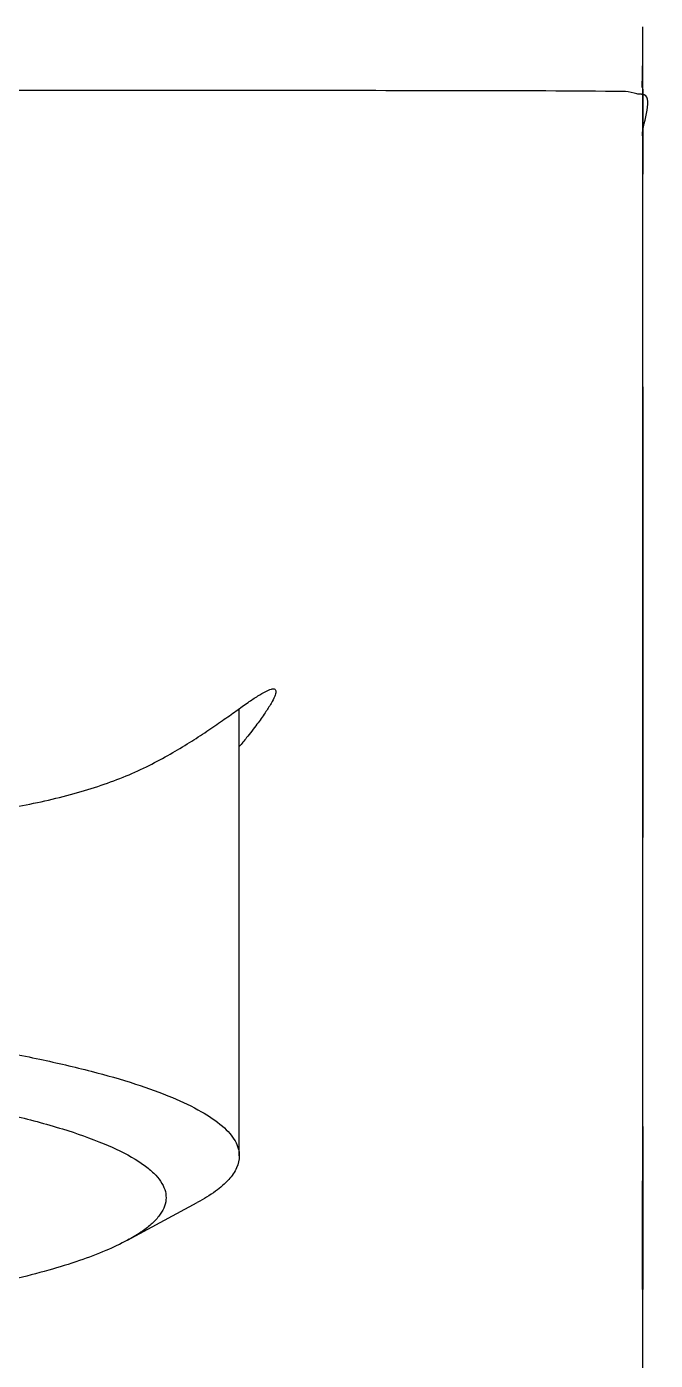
# Model space of a CAD drawing. Extents: x -14459 to -13865, y -11108 to -10688.
# Drawn here: x -14250.46 to -14241.88, y -10849.77 to -10831.54 of the extents above; entities that cross this region are included whole.
import ezdxf

# ---------------------------------------------------------------- set-up
doc = ezdxf.new("R2010")
doc.units = 0
doc.header["$LTSCALE"] = 7
for name, color, linetype in [('DWG', 7, 'CONTINUOUS'), ('FL0702_BODY_DXF_CONTINUOUS_LINE', 7, 'CONTINUOUS'), ('FL0712_BODY_R2SHAPE', 7, 'CONTINUOUS')]:
    doc.layers.add(name, color=color, linetype=linetype)

msp = doc.modelspace()

# ---------------------------------------------------------------- linework, layer by layer
at = {"layer": 'DWG'}
for p, q in [((-14247.55912, -10846.97229), (-14247.55912, -10840.85835)), ((-14249.08468, -10848.12424), (-14248.13246, -10847.60869))]:
    msp.add_line(p, q, dxfattribs=at)
for points, knots in [([(-14259.55912, -10844.88851), (-14258.77864, -10844.88851), (-14257.2466, -10844.91422), (-14255.02273, -10845.02911), (-14253.26547, -10845.18829), (-14251.96904, -10845.354), (-14251.09871, -10845.48987), (-14250.30961, -10845.63957), (-14249.60918, -10845.80156), (-14249.00395, -10845.97414), (-14248.49898, -10846.1555), (-14248.0986, -10846.34378), (-14247.83712, -10846.51557), (-14247.69015, -10846.65953), (-14247.61552, -10846.7619), (-14247.56966, -10846.86617), (-14247.55912, -10846.93787), (-14247.55912, -10846.97229)], [0, 0, 0, 0, 0.18763352, 0.36827769, 0.53524539, 0.61167013, 0.68245443, 0.74698205, 0.80471838, 0.85522918, 0.89821097, 0.93354951, 0.96145069, 0.97286664, 0.98284425, 0.99172489, 1, 1, 1, 1]), ([(-14259.55912, -10845.63074), (-14258.70467, -10845.63074), (-14257.43706, -10845.65598), (-14255.77582, -10845.74262), (-14254.59623, -10845.83132), (-14253.48504, -10845.94314), (-14252.45752, -10846.07647), (-14251.52771, -10846.22933), (-14250.70828, -10846.39944), (-14250.00989, -10846.58411), (-14249.44181, -10846.78062), (-14249.05725, -10846.96231), (-14248.8263, -10847.11746), (-14248.70184, -10847.2274), (-14248.61376, -10847.33971), (-14248.56336, -10847.45546), (-14248.55397, -10847.57406), (-14248.58669, -10847.6914), (-14248.65843, -10847.8051), (-14248.76688, -10847.91597), (-14248.91154, -10848.02481), (-14249.02327, -10848.09099), (-14249.0846, -10848.12419)], [0, 0, 0, 0, 0.20911507, 0.31017676, 0.40709598, 0.49859164, 0.5834681, 0.66063854, 0.7291511, 0.7882232, 0.83729658, 0.87614929, 0.89185308, 0.9052496, 0.91663421, 0.9265217, 0.93570553, 0.94516834, 0.9558126, 0.96827317, 0.98293224, 1, 1, 1, 1]), ([(-14247.55912, -10846.97229), (-14247.55912, -10847.02746), (-14247.58867, -10847.14791), (-14247.70749, -10847.31191), (-14247.89352, -10847.46952), (-14248.0462, -10847.56199), (-14248.13246, -10847.60869)], [0, 0, 0, 0, 0.18537654, 0.40215969, 0.67039603, 1, 1, 1, 1]), ([(-14249.0846, -10848.12419), (-14249.18097, -10848.17637), (-14249.39703, -10848.27714), (-14249.75773, -10848.41222), (-14250.17876, -10848.54228), (-14250.85022, -10848.71622), (-14251.82132, -10848.90921), (-14253.12643, -10849.09988), (-14254.59026, -10849.25373), (-14256.75055, -10849.40735), (-14258.4223, -10849.451), (-14259.55912, -10849.451)], [0, 0, 0, 0, 0.03096011, 0.06722531, 0.10874738, 0.15538718, 0.26312792, 0.38823978, 0.52789868, 0.67884256, 1, 1, 1, 1])]:
    msp.add_open_spline(points, degree=3, knots=knots, dxfattribs=at)
at = {"layer": 'FL0702_BODY_DXF_CONTINUOUS_LINE', "color": 7, "linetype": 'Continuous'}
for p, q in [((-14242.04899, -10831.59537), (-14242.04863, -10831.58627)), ((-14242.04833, -10831.57835), (-14242.04798, -10831.56872)), ((-14242.04778, -10831.56281), (-14242.04748, -10831.55306)), ((-14242.04734, -10831.54832), (-14242.04705, -10831.53737)), ((-14242.04703, -10831.83661), (-14242.04649, -10831.54135)), ((-14242.04885, -10832.03171), (-14242.04787, -10831.94846)), ((-14242.04782, -10831.94407), (-14242.04703, -10831.83661)), ((-14242.04688, -10880.77154), (-14242.04647, -10831.8049)), ((-14242.04648, -10832.32165), (-14242.04648, -10831.9484)), ((-14242.05201, -10832.19712), (-14242.05061, -10832.13498)), ((-14242.05061, -10832.13498), (-14242.05013, -10832.11026)), ((-14242.05006, -10832.10666), (-14242.0489, -10832.03563)), ((-14242.05733, -10832.36702), (-14242.05531, -10832.31073)), ((-14242.05512, -10832.30492), (-14242.05358, -10832.25553)), ((-14242.05358, -10832.25553), (-14242.05201, -10832.19712)), ((-14242.04648, -10832.36694), (-14242.04648, -10832.32165)), ((-14242.04648, -10832.67213), (-14242.04648, -10832.36694)), ((-14242.04648, -10832.39106), (-14242.04648, -10832.4831)), ((-14242.04648, -10832.4831), (-14242.04648, -10832.67213)), ((-14242.04648, -10832.67213), (-14242.04648, -10833.55226)), ((-14242.04648, -10833.38244), (-14242.04648, -10832.67213)), ((-14242.04648, -10833.62145), (-14242.04648, -10833.38244)), ((-14242.04647, -10835.02143), (-14242.04648, -10833.62145)), ((-14242.04647, -10836.38796), (-14242.04647, -10835.1947)), ((-14242.04646, -10838.46673), (-14242.04647, -10836.38796)), ((-14242.04647, -10836.46166), (-14242.04647, -10836.6502)), ((-14242.04647, -10836.6502), (-14242.04646, -10838.46673)), ((-14242.04646, -10838.46673), (-14242.04644, -10840.50061)), ((-14242.04644, -10841.63997), (-14242.04646, -10838.46673)), ((-14242.04644, -10840.50061), (-14242.04644, -10840.79275)), ((-14242.04644, -10840.79275), (-14242.04643, -10841.78891)), ((-14242.04643, -10842.22809), (-14242.04644, -10841.63997)), ((-14242.04643, -10841.78891), (-14242.04643, -10842.22809)), ((-14242.04643, -10842.22809), (-14242.04643, -10842.62172)), ((-14242.04643, -10842.61311), (-14242.04643, -10842.22809)), ((-14242.04639, -10846.33847), (-14242.04643, -10842.61311)), ((-14242.05084, -10848.79729), (-14242.04612, -10845.82171)), ((-14242.04639, -10846.57176), (-14242.04639, -10846.33847)), ((-14242.04639, -10846.56954), (-14242.04639, -10846.91141)), ((-14242.04639, -10846.91166), (-14242.04639, -10846.57176)), ((-14242.04639, -10846.91141), (-14242.04637, -10848.28406)), ((-14242.04637, -10848.28406), (-14242.04639, -10846.91166)), ((-14242.04637, -10848.28406), (-14242.04637, -10848.79729))]:
    msp.add_line(p, q, dxfattribs=at)
for points, knots in [([(-14242.28579, -10832.4257), (-14243.01064, -10832.41491), (-14244.46608, -10832.41493), (-14246.36599, -10832.41004), (-14248.03133, -10832.40982), (-14249.49613, -10832.40838), (-14250.79427, -10832.40738), (-14251.88746, -10832.40837), (-14252.59597, -10832.40755), (-14253.17355, -10832.40548), (-14253.61427, -10832.40559), (-14254.05908, -10832.41342), (-14254.5075, -10832.39876), (-14254.96029, -10832.39405), (-14255.4163, -10832.41531), (-14255.87547, -10832.40154), (-14256.25927, -10832.38951), (-14256.56824, -10832.39361), (-14256.80109, -10832.40432), (-14257.03443, -10832.4144), (-14257.26818, -10832.41407), (-14257.50226, -10832.41014), (-14257.73646, -10832.41923), (-14257.97127, -10832.42479), (-14258.205, -10832.39963), (-14258.44039, -10832.40317), (-14258.74716, -10832.47323), (-14258.99007, -10832.68069), (-14259.29338, -10832.76037), (-14259.5289, -10832.76338), (-14259.76323, -10832.74012), (-14259.99388, -10832.69655), (-14260.21639, -10832.62485), (-14260.4275, -10832.52673), (-14260.6349, -10832.4202), (-14260.9246, -10832.30071), (-14261.3135, -10832.22625), (-14261.93572, -10832.25636), (-14262.53689, -10832.4056), (-14263.15315, -10832.42841), (-14263.6126, -10832.39835), (-14264.0699, -10832.37547), (-14264.52229, -10832.39528), (-14264.96979, -10832.41341), (-14265.41476, -10832.41397), (-14265.85605, -10832.40421), (-14266.43459, -10832.40143), (-14267.1439, -10832.40875), (-14267.97787, -10832.40923), (-14269.03883, -10832.40707), (-14270.71307, -10832.40988), (-14272.48474, -10832.41016), (-14274.05432, -10832.41311), (-14274.9816, -10832.4146), (-14275.64179, -10832.41655), (-14276.07583, -10832.41867), (-14276.32845, -10832.42012), (-14276.53195, -10832.42239), (-14276.68591, -10832.42319), (-14276.78795, -10832.42699), (-14276.85481, -10832.42484), (-14276.88576, -10832.43399), (-14276.9007, -10832.4385)], [0, 0, 0, 0, 0.06251355, 0.12550137, 0.16383852, 0.20612088, 0.25181674, 0.27578143, 0.30038991, 0.31291446, 0.32558817, 0.33839582, 0.35126859, 0.36427219, 0.37743391, 0.39061134, 0.40386741, 0.41054487, 0.41725043, 0.4239679, 0.43068163, 0.43740476, 0.44414991, 0.45089569, 0.45762825, 0.46438792, 0.47114474, 0.48430633, 0.49098047, 0.49775792, 0.50452746, 0.51126762, 0.51796125, 0.52462531, 0.53131852, 0.53806803, 0.55159656, 0.56502818, 0.5914935, 0.60472796, 0.61801242, 0.63120178, 0.64417829, 0.65703306, 0.66982582, 0.68253924, 0.69509635, 0.71971371, 0.7437082, 0.767012, 0.81120353, 0.88808357, 0.91979, 0.94655327, 0.96804646, 0.97672042, 0.98398301, 0.98983006, 0.99427362, 0.99724886, 0.99865456, 1, 1, 1, 1]), ([(-14242.05254, -10833.02971), (-14242.05291, -10832.84056), (-14241.87344, -10832.46713), (-14242.08725, -10832.46153), (-14242.16238, -10832.45343), (-14242.23195, -10832.4265), (-14242.28579, -10832.4257)], [0, 0, 0, 0, 0.71374119, 0.72753023, 0.79680086, 1, 1, 1, 1])]:
    msp.add_open_spline(points, degree=3, knots=knots, dxfattribs=at)
at = {"layer": 'FL0712_BODY_R2SHAPE', "color": 7, "linetype": 'Continuous'}
for points, knots in [([(-14259.55912, -10842.62685), (-14258.73148, -10842.62683), (-14257.1098, -10842.61692), (-14255.11396, -10842.57966), (-14253.59267, -10842.5162), (-14252.53568, -10842.44783), (-14251.55091, -10842.35076), (-14250.64838, -10842.2171), (-14249.95455, -10842.06446), (-14249.45065, -10841.91136), (-14249.10841, -10841.78419), (-14248.79359, -10841.64028), (-14248.50665, -10841.4842), (-14248.24427, -10841.32722), (-14248.00703, -10841.17334), (-14247.79524, -10841.02724), (-14247.60935, -10840.89403), (-14247.44938, -10840.7802), (-14247.31623, -10840.69014), (-14247.21107, -10840.62806), (-14247.1397, -10840.59526), (-14247.09694, -10840.58744), (-14247.07482, -10840.59019), (-14247.06054, -10840.60469), (-14247.05912, -10840.61759), (-14247.05912, -10840.62432)], [0, 0, 0, 0, 0.19195238, 0.37611769, 0.46293434, 0.5450682, 0.62174902, 0.6923702, 0.75657627, 0.78628204, 0.81445334, 0.84118816, 0.86648932, 0.89017268, 0.91208756, 0.93205928, 0.94984392, 0.96512211, 0.97760709, 0.9870847, 0.99349633, 0.99561426, 0.997149, 0.99843884, 1, 1, 1, 1]), ([(-14247.05912, -10840.62432), (-14247.05912, -10840.64672), (-14247.07927, -10840.70382), (-14247.1297, -10840.79996), (-14247.21179, -10840.9275), (-14247.32378, -10841.08334), (-14247.44312, -10841.23661), (-14247.52539, -10841.33714), (-14247.55912, -10841.37764)], [0, 0, 0, 0, 0.0046268048, 0.0121301596, 0.022574198, 0.0358497708, 0.0517932217, 0.0626805231, 0.0626805231, 0.0626805231, 0.0626805231])]:
    msp.add_open_spline(points, degree=3, knots=knots, dxfattribs=at)

doc.saveas('drawing.dxf')
